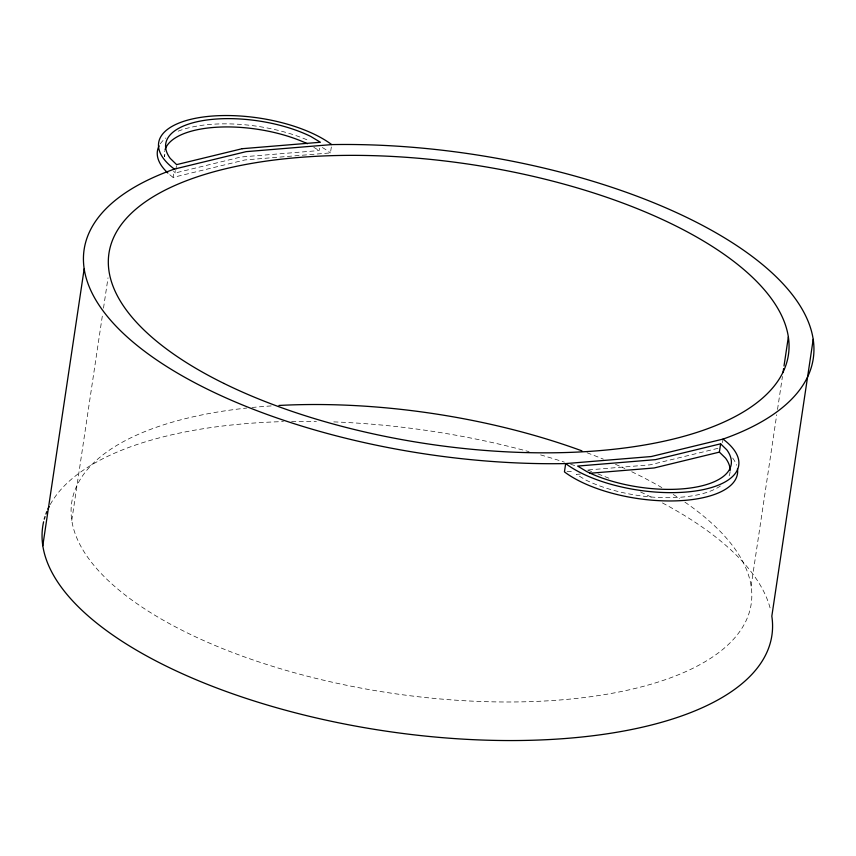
<?xml version="1.0" encoding="UTF-8"?>
<svg xmlns="http://www.w3.org/2000/svg" width="856" height="856" viewBox="0 0 856 856"><rect width="100%" height="100%" fill="white"/><g stroke="black" fill="none" stroke-linecap="round" stroke-linejoin="round"><path stroke-width="0.64" stroke-dasharray="4.28 3.21" d="M71.776 520.405L102.709 313.435M103.501 308.16L108.027 277.836M164.855 154.337L164.502 156.712A88.264 36.327 8.5 0 1 164.759 150.742M331.336 146.975L330.459 152.903L244.88 159.954L173.115 177.395L174.003 171.457M319.513 148.184L319.149 150.56L240.964 157.001L175.384 172.933L175.737 170.569M175.908 169.381L176.443 165.818M722.485 442.659L722.838 440.284M751.119 586.103L776.734 414.721M777.526 409.457L782.448 376.49M717.927 448.341L650.014 464.84L586.82 470.051M567.068 471.677L573.659 471.132M580.347 474.053L576.398 474.374L585.632 479.949A87.847 36.155 8.5 0 0 721.137 485.48M313.81 147.339L319.149 150.56M173.533 171.136L175.384 172.933M50.258 504.516A368.626 151.694 8.5 0 1 283.443 421.601M291.596 421.43A368.626 151.694 8.5 0 1 316.41 421.43M333.797 421.89A368.626 151.694 8.5 0 1 529.04 451.658M540.607 454.9A368.626 151.694 8.5 0 1 564.393 462.154M570.588 464.187A368.626 151.694 8.5 0 1 577.179 466.424M587.644 470.115A368.626 151.694 8.5 0 1 592.823 472.009M597.97 473.935A368.626 151.694 8.5 0 1 611.858 479.403M640.588 491.986A368.626 151.694 8.5 0 1 653.61 498.353M662.437 502.932A368.626 151.694 8.5 0 1 770.668 610.221M173.115 177.395A95.412 39.258 8.5 0 1 168.857 173.918M160.318 143.829A95.412 39.258 8.5 0 1 165.871 137.987M178.144 131.193A95.412 39.258 8.5 0 1 309.733 141.015M322.391 147.532A95.412 39.258 8.5 0 1 330.459 152.903M684.886 502.119A343.502 141.358 8.5 0 1 601.854 695.051A343.502 141.358 8.5 0 1 121.167 591.849A343.502 141.358 8.5 0 1 246.721 408.045M251.964 407.51A343.502 141.358 8.5 0 1 272.09 405.872M587.034 452.76A343.502 141.358 8.5 0 1 603.373 459.169M615.507 464.316A343.502 141.358 8.5 0 1 624.891 468.532M631.728 471.742A343.502 141.358 8.5 0 1 661.87 487.61M673.223 494.447A343.502 141.358 8.5 0 1 679.696 498.62M732.661 458.035A95.412 39.258 8.5 0 1 736.567 465.236M730.104 471.645A87.847 36.155 8.5 0 1 728.467 477.37"/><path stroke-width="1.28" d="M42.8 545.689L84.177 268.838M730.157 470.447A87.847 36.155 8.5 0 0 725.567 458.163L719.382 452.118L720.624 443.815L655.407 459.661L577.64 466.071L586.874 471.635A87.847 36.155 8.5 0 0 692.622 487.674A87.847 36.155 8.5 0 0 726.808 449.86L720.624 443.815M783.037 372.542L783.625 368.583M784.021 365.951L788.355 336.943M813.2 339.351L771.823 616.192A368.626 151.694 8.5 0 1 402.063 733.367A368.626 151.694 8.5 0 1 43.624 521.753M174.357 169.092L246.121 151.651L331.7 144.6A368.626 151.694 8.5 0 1 752.638 256.789A368.626 151.694 8.5 0 1 723.02 439.096A95.412 39.258 8.5 0 1 696.773 490.798A95.412 39.258 8.5 0 1 565.677 463.588A368.626 151.694 8.5 0 1 144.739 351.399A368.626 151.694 8.5 0 1 174.357 169.092A95.412 39.258 8.5 0 1 200.604 117.39A95.412 39.258 8.5 0 1 331.7 144.6M723.02 439.096L651.255 456.537L565.677 463.588L564.436 471.891A95.412 39.258 8.5 0 0 673.383 500.931A95.412 39.258 8.5 0 0 737.455 468.778M719.382 452.118L654.166 467.965L589.581 473.293M44.277 519.164A368.626 151.694 8.5 0 1 45.036 516.596M45.903 514.049A368.626 151.694 8.5 0 1 46.887 511.535M47.968 509.053A368.626 151.694 8.5 0 1 49.156 506.602M167.883 173.03A95.412 39.258 8.5 0 1 159.088 145.905M278.917 405.466A343.502 141.358 8.5 0 1 581.909 450.855M165.09 149.586A88.264 36.327 8.5 0 1 219.757 127.073A88.264 36.327 8.5 0 1 307.368 143.722M242.205 148.698L176.625 164.63L170.173 158.339A88.264 36.327 8.5 0 1 204.52 120.343A88.264 36.327 8.5 0 1 310.771 136.457L320.39 142.256L242.205 148.698M223.951 383.445A343.502 141.358 8.5 0 0 782.438 373.377A343.502 141.358 8.5 0 0 339.671 155.471A343.502 141.358 8.5 0 0 223.951 383.445"/></g></svg>
